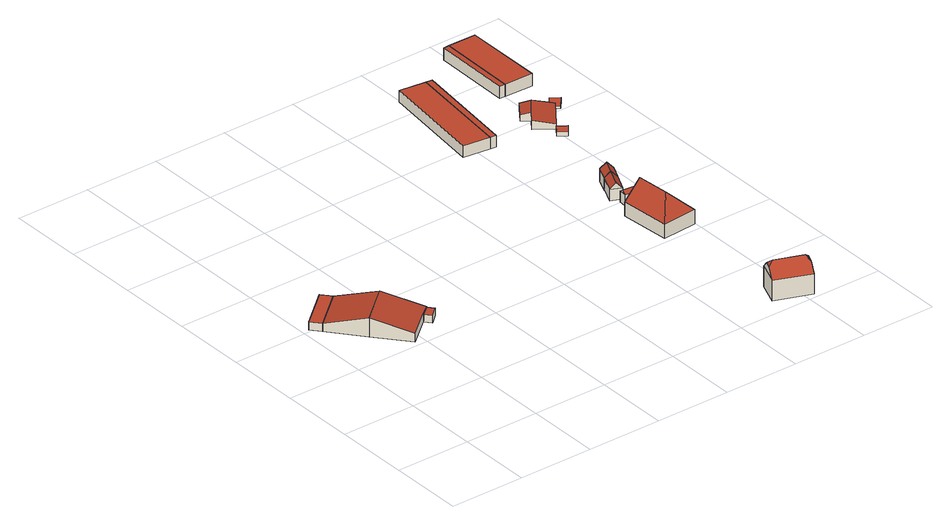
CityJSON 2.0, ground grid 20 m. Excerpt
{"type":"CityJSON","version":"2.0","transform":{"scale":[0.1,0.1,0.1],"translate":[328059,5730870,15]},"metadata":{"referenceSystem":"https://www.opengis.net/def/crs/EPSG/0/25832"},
"CityObjects":{
"building1":{"type":"Building","attributes":{"Geometrietyp2DReferenz":"3000","Gemeindeschluessel":"05170048","function":"31001_2720","roofType":"1000","measuredHeight":2.19},"address":[{"country":"Germany","locality":"Wesel","thoroughfareNumber":"14a","thoroughfareName":"Böckersche Straße"}],"geometry":[{"type":"Solid","lod":"2","boundaries":[[[[0,1,2,3]],[[4,5,1,0]],[[6,7,5,4]],[[3,2,7,6]],[[4,0,3,6]],[[1,5,7,2]]]],"semantics":{"surfaces":[{"type":"WallSurface"},{"type":"RoofSurface"},{"type":"GroundSurface"}],"values":[[0,0,0,0,1,2]]}}]},
"building2":{"type":"Building","attributes":{"Geometrietyp2DReferenz":"3000","Gemeindeschluessel":"05170048","function":"31001_2720","roofType":"3100","measuredHeight":4.95},"address":[{"country":"Germany","locality":"Wesel","thoroughfareNumber":"14a","thoroughfareName":"Böckersche Straße"}],"geometry":[{"type":"Solid","lod":"2","boundaries":[[[[4,5,8,9]],[[0,1,5,4]],[[10,11,1,0]],[[12,13,11,10]],[[14,15,13,12]],[[16,17,15,14]],[[9,8,17,16]],[[0,4,9,10]],[[16,14,12,10,9]],[[5,1,11,13,15,17,8]]]],"semantics":{"surfaces":[{"type":"WallSurface"},{"type":"RoofSurface"},{"type":"GroundSurface"}],"values":[[0,0,0,0,0,0,0,1,1,2]]}}]},
"building3":{"type":"Building","attributes":{"Geometrietyp2DReferenz":"3000","Gemeindeschluessel":"05170048","function":"31001_2720","roofType":"1000","measuredHeight":2.02},"address":[{"country":"Germany","locality":"Wesel","thoroughfareNumber":"14a","thoroughfareName":"Böckersche Straße"}],"geometry":[{"type":"Solid","lod":"2","boundaries":[[[[18,19,13,20]],[[21,22,19,18]],[[23,15,22,21]],[[20,13,15,23]],[[21,18,20,23]],[[19,22,15,13]]]],"semantics":{"surfaces":[{"type":"WallSurface"},{"type":"RoofSurface"},{"type":"GroundSurface"}],"values":[[0,0,0,0,1,2]]}}]},
"building4":{"type":"Building","attributes":{"Geometrietyp2DReferenz":"3000","Gemeindeschluessel":"05170048","function":"31001_2720","roofType":"3300","measuredHeight":8.94},"geometry":[{"type":"Solid","lod":"2","boundaries":[[[[24,25,26,27]],[[28,29,25,24]],[[30,31,29,28]],[[27,26,31,30]],[[24,32,33,28]],[[30,34,35,27]],[[32,36,33]],[[34,37,35]],[[27,35,37,36,32,24]],[[28,33,36,37,34,30]],[[25,29,31,26]]]],"semantics":{"surfaces":[{"type":"WallSurface"},{"type":"RoofSurface"},{"type":"GroundSurface"}],"values":[[0,0,0,0,0,0,1,1,1,1,2]]}}]},
"building5":{"type":"Building","attributes":{"Geometrietyp2DReferenz":"3000","Gemeindeschluessel":"05170048","function":"31001_1010","roofType":"5000","measuredHeight":8.44},"address":[{"country":"Germany","locality":"Wesel","thoroughfareNumber":"14a","thoroughfareName":"Böckersche Straße"}],"geometry":[{"type":"Solid","lod":"2","boundaries":[[[[38,39,40,41]],[[42,43,39,38]],[[44,45,43,42]],[[46,47,45,44]],[[48,49,47,46]],[[50,51,49,48]],[[52,53,51,50]],[[54,55,53,52]],[[41,40,55,54]],[[50,48,46,56]],[[46,44,56]],[[44,42,38,41,54,52,50,56]],[[39,43,45,47,49,51,53,55,40]]]],"semantics":{"surfaces":[{"type":"WallSurface"},{"type":"RoofSurface"},{"type":"GroundSurface"}],"values":[[0,0,0,0,0,0,0,0,0,1,1,1,2]]}}]},
"building6":{"type":"Building","attributes":{"Geometrietyp2DReferenz":"3000","Gemeindeschluessel":"05170048","function":"31001_2723","roofType":"3100","measuredHeight":3.84},"address":[{"country":"Germany","locality":"Wesel","thoroughfareNumber":"14a","thoroughfareName":"Böckersche Straße"}],"geometry":[{"type":"Solid","lod":"2","boundaries":[[[[57,58,59,60]],[[61,62,58,57]],[[63,64,62,61]],[[60,59,64,63]],[[57,65,61]],[[63,66,60]],[[60,66,65,57]],[[61,65,66,63]],[[58,62,64,59]]]],"semantics":{"surfaces":[{"type":"WallSurface"},{"type":"RoofSurface"},{"type":"GroundSurface"}],"values":[[0,0,0,0,0,0,1,1,2]]}}]},
"building7":{"type":"Building","attributes":{"Geometrietyp2DReferenz":"3000","Gemeindeschluessel":"05170048","function":"31001_2723","roofType":"3100","measuredHeight":4.6},"address":[{"country":"Germany","locality":"Wesel","thoroughfareNumber":"14a","thoroughfareName":"Böckersche Straße"}],"geometry":[{"type":"Solid","lod":"2","boundaries":[[[[67,68,69,70]],[[71,72,68,67]],[[73,74,72,71]],[[70,69,74,73]],[[67,75,71]],[[73,76,70]],[[70,76,75,67]],[[71,75,76,73]],[[68,72,74,69]]]],"semantics":{"surfaces":[{"type":"WallSurface"},{"type":"RoofSurface"},{"type":"GroundSurface"}],"values":[[0,0,0,0,0,0,1,1,2]]}}]},
"building8":{"type":"Building","attributes":{"Geometrietyp2DReferenz":"3000","Gemeindeschluessel":"05170048","function":"31001_2720","roofType":"1000","measuredHeight":3.1},"address":[{"country":"Germany","locality":"Wesel","thoroughfareNumber":"14a","thoroughfareName":"Böckersche Straße"}],"geometry":[{"type":"Solid","lod":"2","boundaries":[[[[77,78,79,80]],[[81,82,78,77]],[[83,84,82,81]],[[80,79,84,83]],[[81,77,80,83]],[[78,82,84,79]]]],"semantics":{"surfaces":[{"type":"WallSurface"},{"type":"RoofSurface"},{"type":"GroundSurface"}],"values":[[0,0,0,0,1,2]]}}]},
"building9":{"type":"Building","attributes":{"Geometrietyp2DReferenz":"3000","Gemeindeschluessel":"05170048","function":"31001_2723","roofType":"3100","measuredHeight":4.91},"address":[{"country":"Germany","locality":"Wesel","thoroughfareNumber":"14a","thoroughfareName":"Böckersche Straße"}],"geometry":[{"type":"Solid","lod":"2","boundaries":[[[[70,85,86,87]],[[73,88,85,70]],[[89,90,88,73]],[[87,86,90,89]],[[70,76,73]],[[89,91,87]],[[87,91,76,70]],[[73,76,91,89]],[[85,88,90,86]]]],"semantics":{"surfaces":[{"type":"WallSurface"},{"type":"RoofSurface"},{"type":"GroundSurface"}],"values":[[0,0,0,0,0,0,1,1,2]]}}]},
"building10":{"type":"Building","attributes":{"Geometrietyp2DReferenz":"3000","Gemeindeschluessel":"05170048","function":"31001_2720","roofType":"1000","measuredHeight":3.09},"address":[{"country":"Germany","locality":"Wesel","thoroughfareNumber":"14a","thoroughfareName":"Böckersche Straße"}],"geometry":[{"type":"Solid","lod":"2","boundaries":[[[[92,93,82,81]],[[94,95,93,92]],[[83,84,95,94]],[[81,82,84,83]],[[94,92,81,83]],[[93,95,84,82]]]],"semantics":{"surfaces":[{"type":"WallSurface"},{"type":"RoofSurface"},{"type":"GroundSurface"}],"values":[[0,0,0,0,1,2]]}}]},
"building11":{"type":"Building","attributes":{"Geometrietyp2DReferenz":"3000","Gemeindeschluessel":"05170048","function":"31001_2723","roofType":"1000","measuredHeight":1.07},"address":[{"country":"Germany","locality":"Wesel","thoroughfareNumber":"14a","thoroughfareName":"Böckersche Straße"}],"geometry":[{"type":"Solid","lod":"2","boundaries":[[[[96,97,98,99]],[[100,101,97,96]],[[102,103,101,100]],[[99,98,103,102]],[[100,96,99,102]],[[97,101,103,98]]]],"semantics":{"surfaces":[{"type":"WallSurface"},{"type":"RoofSurface"},{"type":"GroundSurface"}],"values":[[0,0,0,0,1,2]]}}]},
"building12":{"type":"Building","attributes":{"Geometrietyp2DReferenz":"3000","Gemeindeschluessel":"05170048","function":"31001_2723","roofType":"2100","measuredHeight":2.31},"address":[{"country":"Germany","locality":"Wesel","thoroughfareNumber":"14a","thoroughfareName":"Böckersche Straße"}],"geometry":[{"type":"Solid","lod":"2","boundaries":[[[[104,105,106,107]],[[108,109,105,104]],[[110,111,109,108]],[[107,106,111,110]],[[108,104,107,110]],[[105,109,111,106]]]],"semantics":{"surfaces":[{"type":"WallSurface"},{"type":"RoofSurface"},{"type":"GroundSurface"}],"values":[[0,0,0,0,1,2]]}}]},
"building13":{"type":"Building","attributes":{"Geometrietyp2DReferenz":"3000","Gemeindeschluessel":"05170048","function":"31001_2723","roofType":"2100","measuredHeight":2.44},"address":[{"country":"Germany","locality":"Wesel","thoroughfareNumber":"14a","thoroughfareName":"Böckersche Straße"}],"geometry":[{"type":"Solid","lod":"2","boundaries":[[[[112,109,113,114]],[[115,105,109,112]],[[116,117,105,115]],[[118,119,117,116]],[[120,121,119,118]],[[114,113,121,120]],[[118,116,115,112,114,120]],[[109,105,117,119,121,113]]]],"semantics":{"surfaces":[{"type":"WallSurface"},{"type":"RoofSurface"},{"type":"GroundSurface"}],"values":[[0,0,0,0,0,0,1,2]]}}]},
"building14":{"type":"Building","attributes":{"Geometrietyp2DReferenz":"3000","Gemeindeschluessel":"05170048","function":"31001_2720","roofType":"1000","measuredHeight":3.28},"address":[{"country":"Germany","locality":"Wesel","thoroughfareNumber":"14a","thoroughfareName":"Böckersche Straße"}],"geometry":[{"type":"Solid","lod":"2","boundaries":[[[[122,123,124,125]],[[126,127,123,122]],[[128,129,127,126]],[[125,124,129,128]],[[126,122,125,128]],[[123,127,129,124]]]],"semantics":{"surfaces":[{"type":"WallSurface"},{"type":"RoofSurface"},{"type":"GroundSurface"}],"values":[[0,0,0,0,1,2]]}}]},
"building15":{"type":"Building","attributes":{"Geometrietyp2DReferenz":"3000","Gemeindeschluessel":"05170048","function":"31001_2723","roofType":"9999","measuredHeight":0.574},"address":[{"country":"Germany","locality":"Wesel","thoroughfareNumber":"14a","thoroughfareName":"Böckersche Straße"}],"geometry":[{"type":"Solid","lod":"2","boundaries":[[[[130,131,132,133,134]],[[132,135,136,133]],[[131,137,135,132]],[[130,138,137,131]],[[134,139,138,130]],[[133,136,139,134]],[[135,137,138,139,136]]]],"semantics":{"surfaces":[{"type":"RoofSurface"},{"type":"WallSurface"},{"type":"GroundSurface"}],"values":[[0,1,1,1,1,1,2]]}}]},
"building16":{"type":"Building","attributes":{"Geometrietyp2DReferenz":"3000","Gemeindeschluessel":"05170048","function":"31001_2720","roofType":"1000","measuredHeight":3.24},"address":[{"country":"Germany","locality":"Wesel","thoroughfareNumber":"14a","thoroughfareName":"Böckersche Straße"}],"geometry":[{"type":"Solid","lod":"2","boundaries":[[[[140,141,123,122]],[[142,143,141,140]],[[126,127,143,142]],[[122,123,127,126]],[[142,140,122,126]],[[141,143,127,123]]]],"semantics":{"surfaces":[{"type":"WallSurface"},{"type":"RoofSurface"},{"type":"GroundSurface"}],"values":[[0,0,0,0,1,2]]}}]}
},
"vertices":[
[117,640,46],[117,640,24],[96,665,24],[96,665,46],[24,562,46],[24,562,24],[3,587,46],[3,587,24],
[93,478,24],[93,478,74],[186,556,74],[186,556,24],[256,472,46],[256,472,24],[231,452,46],[231,452,24],[162,395,46],[162,395,24],
[269,456,44],[269,456,24],[256,472,44],[245,435,44],[245,435,24],[231,452,44],
[1040,66,69],[1040,66,14],[947,102,14],[947,102,69],[1016,4,69],[1016,4,14],[923,40,69],[923,40,14],[1032,46,91],[1023,23,91],[931,61,92],[939,81,92],[1018,39,103],[945,67,103],
[993,450,47],[993,450,29],[991,482,29],[991,482,47],[973,448,67],[973,448,29],[977,395,67],[977,395,29],[884,387,67],[884,387,29],[873,521,67],[873,521,29],[920,525,113],[920,525,29],[966,529,67],[966,529,29],[970,480,67],[970,480,29],[927,438,113],
[936,578,53],[936,578,24],[908,582,24],[908,582,53],[933,558,53],[933,558,24],[906,561,53],[906,561,24],[935,568,62],[907,571,62],
[932,603,42],[932,603,12],[955,650,12],[955,650,42],[904,616,42],[904,616,12],[926,664,42],[926,664,12],[918,609,58],[940,657,58],
[783,1239,54],[783,1239,23],[748,958,23],[748,958,54],[853,1229,54],[853,1229,23],[819,948,54],[819,948,23],
[955,650,8],[971,686,8],[971,686,42],[926,664,8],[944,702,42],[944,702,8],[958,694,58],
[870,1227,54],[870,1227,23],[835,946,54],[835,946,23],
[1013,906,32],[1013,906,21],[991,922,21],[991,922,32],[996,884,32],[996,884,21],[975,901,32],[975,901,21],
[1001,1028,46],[1001,1028,23],[980,1044,23],[980,1044,39],[969,986,46],[969,986,23],[948,1001,39],[948,1001,23],
[969,986,47],[946,956,23],[946,956,47],[1001,1028,47],[1035,1003,40],[1035,1003,23],[1046,995,37],[1046,995,23],[991,922,37],[991,922,23],
[991,1318,56],[991,1318,23],[976,1318,23],[976,1318,56],[987,1106,56],[987,1106,23],[972,1107,56],[972,1107,23],
[1046,995,28],[1056,987,28],[1080,1017,28],[1058,1033,28],[1035,1003,28],[1080,1017,22],[1058,1033,22],[1056,987,22],[1046,995,22],[1035,1003,22],
[1067,1318,56],[1067,1318,23],[1065,1104,56],[1065,1104,23]
]}
